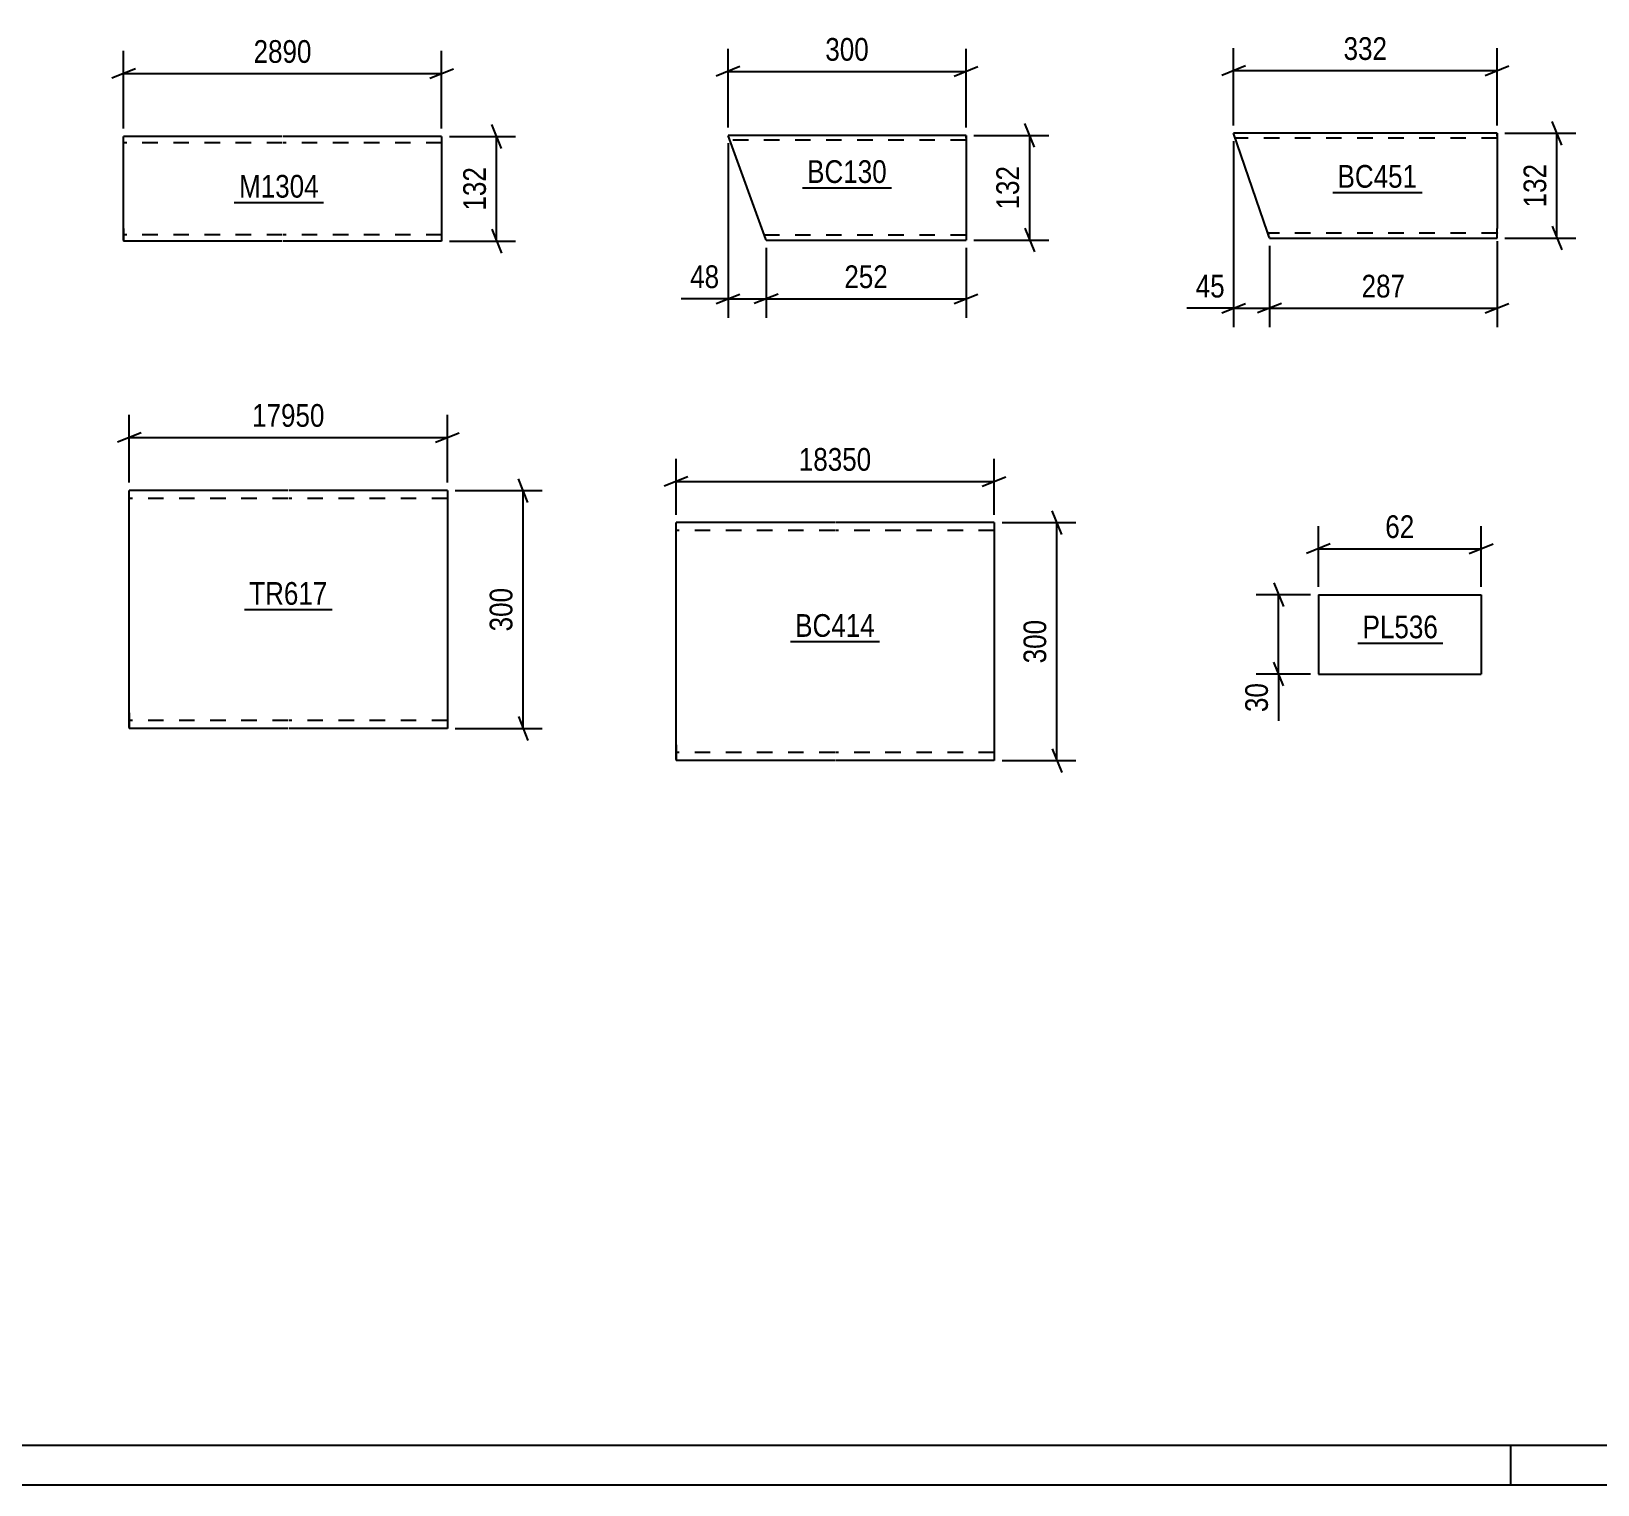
# Model space of a CAD drawing. Header units: millimetres. Extents: x 0 to 594, y 0 to 420.
# Drawn here: x 197.5 to 395, y 0 to 183.2 of the extents above; entities that cross this region are included whole.
import ezdxf

# ---------------------------------------------------------------- set-up
doc = ezdxf.new("R2010")
doc.units = ezdxf.units.MM
doc.linetypes.add('DXK_LINE_DOT2', pattern=[3.9198, 1.9599, -1.9599])
doc.styles.add('Arial Narrow', font='ARIALN.TTF', dxfattribs={"height": 0.2})

# ---------------------------------------------------------------- blocks, each defined once
blk = doc.blocks.new('Unknown-761532499-1163')
at = {"color": 5, "linetype": 'Continuous'}
for p, q in [((5, 5), (589, 5)), ((384, 0), (384, 5)), ((0, 0), (594, 0))]:
    blk.add_line(p, q, dxfattribs=at)
blk = doc.blocks.new('Part-761532499-31919 - 31918')
at = {"color": 2, "linetype": 'Continuous'}
for p, q in [((290.09, 157), (285.32, 170.1)), ((315.32, 170.1), (285.32, 170.1)), ((315.32, 170.1), (315.32, 170.01)), ((315.32, 170.01), (315.32, 156.9)), ((290.12, 156.9), (290.09, 157)), ((290.12, 156.9), (315.32, 156.9))]:
    blk.add_line(p, q, dxfattribs=at)
at = {"color": 7, "linetype": 'DXK_LINE_DOT2'}
for p, q in [((315.32, 169.75), (315.32, 170.1)), ((315.32, 169.5), (285.54, 169.5)), ((315.32, 157.5), (289.9, 157.5))]:
    blk.add_line(p, q, dxfattribs=at)
blk = doc.blocks.new('Part-761532499-31947 - 31946')
at = {"color": 2, "linetype": 'Continuous'}
for p, q in [((382.27, 170.36), (349.06, 170.36)), ((353.33, 157.9), (349.06, 170.36)), ((382.27, 170.36), (382.27, 170.27)), ((382.27, 170.27), (382.27, 170.01)), ((382.27, 170.01), (382.27, 169.16)), ((382.27, 169.16), (382.27, 158.36)), ((382.27, 157.16), (382.27, 158.36)), ((353.55, 157.26), (353.33, 157.9)), ((353.55, 157.26), (353.58, 157.16)), ((353.58, 157.16), (382.27, 157.16))]:
    blk.add_line(p, q, dxfattribs=at)
at = {"color": 7, "linetype": 'DXK_LINE_DOT2'}
for p, q in [((382.27, 170.01), (382.27, 170.36)), ((382.27, 169.76), (349.26, 169.76)), ((382.27, 169.62), (382.27, 169.16)), ((382.27, 157.76), (382.27, 158.36)), ((353.33, 157.9), (353.46, 157.52)), ((382.27, 157.76), (353.38, 157.76)), ((382.27, 157.81), (382.27, 157.76)), ((382.27, 157.16), (382.27, 157.26))]:
    blk.add_line(p, q, dxfattribs=at)
blk = doc.blocks.new('Part-761532499-12131 - 12130')
at = {"color": 2, "linetype": 'Continuous'}
for p, q in [((229.11, 169.96), (209.11, 169.96)), ((209.11, 158.36), (209.11, 169.96)), ((249.21, 169.96), (229.21, 169.96)), ((249.21, 169.96), (249.21, 156.76)), ((209.11, 158.36), (209.11, 156.76)), ((229.11, 156.76), (209.11, 156.76)), ((249.21, 156.76), (229.21, 156.76))]:
    blk.add_line(p, q, dxfattribs=at)
at = {"color": 7, "linetype": 'DXK_LINE_DOT2'}
for p, q in [((229.11, 169.16), (209.11, 169.16)), ((249.21, 169.16), (229.21, 169.16)), ((209.11, 156.88), (209.11, 158.36)), ((209.11, 157.56), (209.11, 157.62)), ((229.11, 157.56), (209.11, 157.56)), ((249.21, 157.56), (229.21, 157.56)), ((249.21, 157.56), (249.21, 157.62))]:
    blk.add_line(p, q, dxfattribs=at)
blk = doc.blocks.new('Part-761532499-12234 - 12233')
at = {"color": 2, "linetype": 'Continuous'}
for p, q in [((298.76, 121.28), (278.76, 121.28)), ((278.76, 93.28), (278.76, 121.28)), ((318.86, 121.28), (298.86, 121.28)), ((318.86, 121.28), (318.86, 91.28)), ((278.76, 93.28), (278.76, 91.28)), ((298.76, 91.28), (278.76, 91.28)), ((318.86, 91.28), (298.86, 91.28))]:
    blk.add_line(p, q, dxfattribs=at)
at = {"color": 7, "linetype": 'DXK_LINE_DOT2'}
for p, q in [((298.76, 120.28), (278.76, 120.28)), ((318.86, 120.28), (298.86, 120.28)), ((278.76, 91.43), (278.76, 93.28)), ((278.76, 92.28), (278.76, 92.36)), ((298.76, 92.28), (278.76, 92.28)), ((318.86, 92.28), (298.86, 92.28)), ((318.86, 92.28), (318.86, 92.36))]:
    blk.add_line(p, q, dxfattribs=at)
blk = doc.blocks.new('Part-761532499-12299 - 12298')
at = {"color": 2, "linetype": 'Continuous'}
for p, q in [((359.75, 112.19), (359.75, 102.19)), ((359.75, 112.19), (380.26, 112.19)), ((380.26, 112.19), (380.26, 102.19)), ((359.75, 102.19), (380.26, 102.19))]:
    blk.add_line(p, q, dxfattribs=at)
blk = doc.blocks.new('Part-761532499-12351 - 12350')
at = {"color": 2, "linetype": 'Continuous'}
for p, q in [((229.83, 125.32), (209.83, 125.32)), ((209.83, 97.32), (209.83, 125.32)), ((249.93, 125.32), (229.93, 125.32)), ((249.93, 125.32), (249.93, 95.32)), ((209.83, 97.32), (209.83, 95.32)), ((229.83, 95.32), (209.83, 95.32)), ((249.93, 95.32), (229.93, 95.32))]:
    blk.add_line(p, q, dxfattribs=at)
at = {"color": 7, "linetype": 'DXK_LINE_DOT2'}
for p, q in [((229.83, 124.32), (209.83, 124.32)), ((249.93, 124.32), (229.93, 124.32)), ((209.83, 95.47), (209.83, 97.32)), ((209.83, 96.32), (209.83, 96.39)), ((229.83, 96.32), (209.83, 96.32)), ((249.93, 96.32), (229.93, 96.32)), ((249.93, 96.32), (249.93, 96.39))]:
    blk.add_line(p, q, dxfattribs=at)
blk = doc.blocks.new('StraightDimension-761532499-32995 - 31918')
at = {"color": 7, "linetype": 'Continuous'}
for p, q in [((285.32, 169.1), (285.32, 147.1)), ((290.12, 155.9), (290.12, 147.1)), ((283.82, 148.9), (286.82, 150.1)), ((291.62, 150.1), (288.62, 148.9)), ((285.32, 149.5), (290.12, 149.5))]:
    blk.add_line(p, q, dxfattribs=at)
at = {"color": 0}
blk.add_wipeout([(284.79, 150.25), (284.79, 154.45), (279.94, 154.45), (279.94, 150.25)], dxfattribs=at)
at = {"color": 7, "linetype": 'Continuous'}
blk.add_line((285.32, 149.5), (279.41, 149.5), dxfattribs=at)
blk.add_line((285.32, 149.5), (279.41, 149.5), dxfattribs=at)
at = {"color": 3, "style": 'Arial Narrow'}
blk.add_text('48', height=2.863, dxfattribs=at).set_placement((280.54, 150.85))
blk = doc.blocks.new('StraightDimension-761532499-32983 - 31918')
at = {"color": 7, "linetype": 'Continuous'}
for p, q in [((316.32, 170.1), (325.75, 170.1)), ((323.95, 168.6), (322.75, 171.6)), ((323.35, 156.9), (323.35, 170.1)), ((322.75, 158.4), (323.95, 155.4)), ((316.32, 156.9), (325.75, 156.9))]:
    blk.add_line(p, q, dxfattribs=at)
at = {"color": 0}
blk.add_wipeout([(322.6, 166.85), (318.4, 166.85), (318.4, 160.16), (322.6, 160.16)], dxfattribs=at)
at = {"color": 3, "style": 'Arial Narrow'}
blk.add_text('132', height=2.863, rotation=90.0002, dxfattribs=at).set_placement((322, 160.76))
blk = doc.blocks.new('StraightDimension-761532499-32994 - 31918')
at = {"color": 7, "linetype": 'Continuous'}
for p, q in [((290.12, 155.9), (290.12, 147.1)), ((315.32, 155.9), (315.32, 147.1)), ((291.62, 150.1), (288.62, 148.9)), ((313.82, 148.9), (316.82, 150.1)), ((290.12, 149.5), (315.32, 149.5))]:
    blk.add_line(p, q, dxfattribs=at)
at = {"color": 0}
blk.add_wipeout([(306.06, 150.25), (306.06, 154.45), (299.38, 154.45), (299.38, 150.25)], dxfattribs=at)
at = {"color": 3, "style": 'Arial Narrow'}
blk.add_text('252', height=2.863, dxfattribs=at).set_placement((299.98, 150.85))
blk = doc.blocks.new('StraightDimension-761532499-33029 - 31918')
at = {"color": 7, "linetype": 'Continuous'}
for p, q in [((285.32, 171.1), (285.32, 181.01)), ((315.32, 171.1), (315.32, 181.01)), ((286.82, 178.76), (283.82, 177.56)), ((285.32, 178.16), (315.32, 178.16)), ((313.82, 177.56), (316.82, 178.76))]:
    blk.add_line(p, q, dxfattribs=at)
at = {"color": 0}
blk.add_wipeout([(303.66, 178.91), (303.66, 183.11), (296.98, 183.11), (296.98, 178.91)], dxfattribs=at)
at = {"color": 3, "style": 'Arial Narrow'}
blk.add_text('300', height=2.863, dxfattribs=at).set_placement((297.58, 179.51))
blk = doc.blocks.new('StraightDimension-761532499-33089 - 31946')
at = {"color": 7, "linetype": 'Continuous'}
for p, q in [((349.06, 171.36), (349.06, 181.11)), ((382.27, 171.36), (382.27, 181.11)), ((350.56, 178.86), (347.56, 177.66)), ((349.06, 178.26), (382.27, 178.26)), ((380.77, 177.66), (383.77, 178.86))]:
    blk.add_line(p, q, dxfattribs=at)
at = {"color": 0}
blk.add_wipeout([(369.01, 179.01), (369.01, 183.21), (362.32, 183.21), (362.32, 179.01)], dxfattribs=at)
at = {"color": 3, "style": 'Arial Narrow'}
blk.add_text('332', height=2.863, dxfattribs=at).set_placement((362.92, 179.61))
blk = doc.blocks.new('StraightDimension-761532499-33041 - 31946')
at = {"color": 7, "linetype": 'Continuous'}
for p, q in [((353.58, 156.16), (353.58, 145.91)), ((382.27, 156.76), (382.27, 145.91)), ((355.08, 148.91), (352.08, 147.71)), ((353.58, 148.31), (382.27, 148.31)), ((380.77, 147.71), (383.77, 148.91))]:
    blk.add_line(p, q, dxfattribs=at)
at = {"color": 0}
blk.add_wipeout([(371.27, 149.06), (371.27, 153.26), (364.59, 153.26), (364.59, 149.06)], dxfattribs=at)
at = {"color": 3, "style": 'Arial Narrow'}
blk.add_text('287', height=2.863, dxfattribs=at).set_placement((365.19, 149.66))
blk = doc.blocks.new('StraightDimension-761532499-33106 - 31946')
at = {"color": 7, "linetype": 'Continuous'}
for p, q in [((390.42, 168.86), (389.22, 171.86)), ((383.27, 170.36), (392.22, 170.36)), ((389.82, 157.16), (389.82, 170.36)), ((389.22, 158.66), (390.42, 155.66)), ((383.27, 157.16), (392.22, 157.16))]:
    blk.add_line(p, q, dxfattribs=at)
at = {"color": 0}
blk.add_wipeout([(389.07, 167.11), (384.87, 167.11), (384.87, 160.42), (389.07, 160.42)], dxfattribs=at)
at = {"color": 3, "style": 'Arial Narrow'}
blk.add_text('132', height=2.863, rotation=90.0002, dxfattribs=at).set_placement((388.47, 161.02))
blk = doc.blocks.new('StraightDimension-761532499-33042 - 31946')
at = {"color": 7, "linetype": 'Continuous'}
for p, q in [((349.06, 169.36), (349.06, 145.91)), ((353.58, 156.16), (353.58, 145.91)), ((347.56, 147.71), (350.56, 148.91)), ((349.06, 148.31), (353.58, 148.31)), ((355.08, 148.91), (352.08, 147.71))]:
    blk.add_line(p, q, dxfattribs=at)
at = {"color": 0}
blk.add_wipeout([(348.53, 149.06), (348.53, 153.26), (343.68, 153.26), (343.68, 149.06)], dxfattribs=at)
at = {"color": 7, "linetype": 'Continuous'}
blk.add_line((349.06, 148.31), (343.15, 148.31), dxfattribs=at)
blk.add_line((349.06, 148.31), (343.15, 148.31), dxfattribs=at)
at = {"color": 3, "style": 'Arial Narrow'}
blk.add_text('45', height=2.863, dxfattribs=at).set_placement((344.28, 149.66))
blk = doc.blocks.new('StraightDimension-761532499-12495 - 12130')
at = {"color": 7, "linetype": 'Continuous'}
for p, q in [((209.11, 170.96), (209.11, 180.74)), ((249.21, 170.96), (249.21, 180.74)), ((210.61, 178.49), (207.61, 177.29)), ((209.11, 177.89), (249.21, 177.89)), ((247.71, 177.29), (250.71, 178.49))]:
    blk.add_line(p, q, dxfattribs=at)
at = {"color": 0}
blk.add_wipeout([(233.41, 178.64), (233.41, 182.84), (224.9, 182.84), (224.9, 178.64)], dxfattribs=at)
at = {"color": 3, "style": 'Arial Narrow'}
blk.add_text('2890', height=2.863, dxfattribs=at).set_placement((225.5, 179.24))
blk = doc.blocks.new('StraightDimension-761532499-32953 - 12130')
at = {"color": 7, "linetype": 'Continuous'}
for p, q in [((250.21, 169.96), (258.54, 169.96)), ((256.74, 168.46), (255.54, 171.46)), ((256.14, 156.76), (256.14, 169.96)), ((255.54, 158.26), (256.74, 155.26)), ((250.21, 156.76), (258.54, 156.76))]:
    blk.add_line(p, q, dxfattribs=at)
at = {"color": 0}
blk.add_wipeout([(255.39, 166.7), (251.19, 166.7), (251.19, 160.02), (255.39, 160.02)], dxfattribs=at)
at = {"color": 3, "style": 'Arial Narrow'}
blk.add_text('132', height=2.863, rotation=90.0002, dxfattribs=at).set_placement((254.79, 160.62))
blk = doc.blocks.new('StraightDimension-761532499-12653 - 12233')
at = {"color": 7, "linetype": 'Continuous'}
for p, q in [((278.76, 122.28), (278.76, 129.32)), ((318.86, 122.28), (318.86, 129.32)), ((280.26, 127.07), (277.26, 125.87)), ((278.76, 126.47), (318.86, 126.47)), ((317.36, 125.87), (320.36, 127.07))]:
    blk.add_line(p, q, dxfattribs=at)
at = {"color": 0}
blk.add_wipeout([(303.98, 127.22), (303.98, 131.42), (293.64, 131.42), (293.64, 127.22)], dxfattribs=at)
at = {"color": 3, "style": 'Arial Narrow'}
blk.add_text('18350', height=2.863, dxfattribs=at).set_placement((294.24, 127.82))
blk = doc.blocks.new('StraightDimension-761532499-35212 - 12233')
at = {"color": 7, "linetype": 'Continuous'}
for p, q in [((327.38, 119.78), (326.18, 122.78)), ((319.86, 121.28), (329.18, 121.28)), ((326.78, 91.28), (326.78, 121.28)), ((319.86, 91.28), (329.18, 91.28)), ((326.18, 92.78), (327.38, 89.78))]:
    blk.add_line(p, q, dxfattribs=at)
at = {"color": 0}
blk.add_wipeout([(326.03, 109.62), (321.83, 109.62), (321.83, 102.94), (326.03, 102.94)], dxfattribs=at)
at = {"color": 3, "style": 'Arial Narrow'}
blk.add_text('300', height=2.863, rotation=90.0002, dxfattribs=at).set_placement((325.43, 103.54))
blk = doc.blocks.new('StraightDimension-761532499-12749 - 12298')
at = {"color": 7, "linetype": 'Continuous'}
for p, q in [((354.13, 113.69), (355.33, 110.69)), ((358.75, 112.19), (351.88, 112.19)), ((354.73, 102.19), (354.73, 112.19)), ((355.33, 100.69), (354.13, 103.69)), ((358.75, 102.19), (351.88, 102.19))]:
    blk.add_line(p, q, dxfattribs=at)
at = {"color": 0}
blk.add_wipeout([(353.98, 101.66), (349.78, 101.66), (349.78, 96.8), (353.98, 96.8)], dxfattribs=at)
at = {"color": 7, "linetype": 'Continuous'}
blk.add_line((354.73, 102.19), (354.73, 96.28), dxfattribs=at)
blk.add_line((354.73, 102.19), (354.73, 96.28), dxfattribs=at)
at = {"color": 3, "style": 'Arial Narrow'}
blk.add_text('30', height=2.863, rotation=90.0002, dxfattribs=at).set_placement((353.38, 97.4))
blk = doc.blocks.new('StraightDimension-761532499-12753 - 12298')
at = {"color": 7, "linetype": 'Continuous'}
for p, q in [((359.75, 113.19), (359.75, 120.84)), ((380.26, 113.19), (380.26, 120.84)), ((361.25, 118.59), (358.25, 117.39)), ((378.76, 117.39), (381.76, 118.59)), ((359.75, 117.99), (380.26, 117.99))]:
    blk.add_line(p, q, dxfattribs=at)
at = {"color": 0}
blk.add_wipeout([(372.43, 118.74), (372.43, 122.94), (367.58, 122.94), (367.58, 118.74)], dxfattribs=at)
at = {"color": 3, "style": 'Arial Narrow'}
blk.add_text('62', height=2.863, dxfattribs=at).set_placement((368.18, 119.34))
blk = doc.blocks.new('StraightDimension-761532499-35229 - 12350')
at = {"color": 7, "linetype": 'Continuous'}
for p, q in [((260.08, 123.82), (258.88, 126.82)), ((250.93, 125.32), (261.88, 125.32)), ((259.48, 95.32), (259.48, 125.32)), ((258.88, 96.82), (260.08, 93.82)), ((250.93, 95.32), (261.88, 95.32))]:
    blk.add_line(p, q, dxfattribs=at)
at = {"color": 0}
blk.add_wipeout([(258.73, 113.66), (254.53, 113.66), (254.53, 106.97), (258.73, 106.97)], dxfattribs=at)
at = {"color": 3, "style": 'Arial Narrow'}
blk.add_text('300', height=2.863, rotation=90.0002, dxfattribs=at).set_placement((258.13, 107.57))
blk = doc.blocks.new('StraightDimension-761532499-12835 - 12350')
at = {"color": 7, "linetype": 'Continuous'}
for p, q in [((209.83, 126.32), (209.83, 134.86)), ((249.93, 126.32), (249.93, 134.86)), ((211.33, 132.61), (208.33, 131.41)), ((248.43, 131.41), (251.43, 132.61)), ((209.83, 132.01), (249.93, 132.01))]:
    blk.add_line(p, q, dxfattribs=at)
at = {"color": 0}
blk.add_wipeout([(235.05, 132.76), (235.05, 136.96), (224.71, 136.96), (224.71, 132.76)], dxfattribs=at)
at = {"color": 3, "style": 'Arial Narrow'}
blk.add_text('17950', height=2.863, dxfattribs=at).set_placement((225.31, 133.36))
blk = doc.blocks.new('Mark-761532499-31924 - 31918')
at = {"color": 0}
blk.add_wipeout([(305.34, 164.1), (305.34, 167.1), (295.29, 167.1), (295.29, 164.1)], dxfattribs=at)
blk.add_wipeout([(305.34, 164.1), (305.34, 167.1), (295.29, 167.1), (295.29, 164.1)], dxfattribs=at)
at = {"color": 30, "linetype": 'Continuous'}
blk.add_line((294.69, 163.5), (305.94, 163.5), dxfattribs=at)
at = {"color": 3, "style": 'Arial Narrow'}
blk.add_text('BC130', height=2.863, dxfattribs=at).set_placement((295.29, 164.1))
blk = doc.blocks.new('Mark-761532499-31951 - 31946')
at = {"color": 0}
blk.add_wipeout([(372.21, 163.5), (372.21, 166.5), (362.16, 166.5), (362.16, 163.5)], dxfattribs=at)
blk.add_wipeout([(372.21, 163.5), (372.21, 166.5), (362.16, 166.5), (362.16, 163.5)], dxfattribs=at)
at = {"color": 30, "linetype": 'Continuous'}
blk.add_line((361.56, 162.9), (372.81, 162.9), dxfattribs=at)
at = {"color": 3, "style": 'Arial Narrow'}
blk.add_text('BC451', height=2.863, dxfattribs=at).set_placement((362.16, 163.5))
blk = doc.blocks.new('Mark-761532499-12850 - 12130')
at = {"color": 0}
blk.add_wipeout([(233.72, 162.25), (233.72, 165.25), (223.67, 165.25), (223.67, 162.25)], dxfattribs=at)
blk.add_wipeout([(233.72, 162.25), (233.72, 165.25), (223.67, 165.25), (223.67, 162.25)], dxfattribs=at)
at = {"color": 30, "linetype": 'Continuous'}
blk.add_line((223.07, 161.65), (234.32, 161.65), dxfattribs=at)
at = {"color": 3, "style": 'Arial Narrow'}
blk.add_text('M1304', height=2.863, dxfattribs=at).set_placement((223.67, 162.25))
blk = doc.blocks.new('Mark-761532499-12877 - 12233')
at = {"color": 0}
blk.add_wipeout([(303.83, 106.88), (303.83, 109.88), (293.78, 109.88), (293.78, 106.88)], dxfattribs=at)
blk.add_wipeout([(303.83, 106.88), (303.83, 109.88), (293.78, 109.88), (293.78, 106.88)], dxfattribs=at)
at = {"color": 30, "linetype": 'Continuous'}
blk.add_line((293.18, 106.28), (304.43, 106.28), dxfattribs=at)
at = {"color": 3, "style": 'Arial Narrow'}
blk.add_text('BC414', height=2.863, dxfattribs=at).set_placement((293.78, 106.88))
blk = doc.blocks.new('Mark-761532499-12891 - 12298')
at = {"color": 0}
blk.add_wipeout([(374.82, 106.7), (374.82, 109.7), (365.32, 109.7), (365.32, 106.7)], dxfattribs=at)
blk.add_wipeout([(374.82, 106.7), (374.82, 109.7), (365.32, 109.7), (365.32, 106.7)], dxfattribs=at)
at = {"color": 30, "linetype": 'Continuous'}
blk.add_line((364.72, 106.1), (375.42, 106.1), dxfattribs=at)
at = {"color": 3, "style": 'Arial Narrow'}
blk.add_text('PL536', height=2.863, dxfattribs=at).set_placement((365.32, 106.7))
blk = doc.blocks.new('Mark-761532499-12900 - 12350')
at = {"color": 0}
blk.add_wipeout([(234.81, 110.92), (234.81, 113.92), (224.95, 113.92), (224.95, 110.92)], dxfattribs=at)
blk.add_wipeout([(234.81, 110.92), (234.81, 113.92), (224.95, 113.92), (224.95, 110.92)], dxfattribs=at)
at = {"color": 30, "linetype": 'Continuous'}
blk.add_line((224.35, 110.32), (235.41, 110.32), dxfattribs=at)
at = {"color": 3, "style": 'Arial Narrow'}
blk.add_text('TR617', height=2.863, dxfattribs=at).set_placement((224.95, 110.92))

msp = doc.modelspace()

# ---------------------------------------------------------------- block references
for name in ['Unknown-761532499-1163', 'Part-761532499-12131 - 12130', 'Part-761532499-31919 - 31918', 'Part-761532499-31947 - 31946', 'Part-761532499-12351 - 12350', 'Part-761532499-12234 - 12233', 'Part-761532499-12299 - 12298']:
    msp.add_blockref(name, (0, 0))

# ---------------------------------------------------------------- next in the draw order: block references
for name in ['StraightDimension-761532499-12495 - 12130', 'StraightDimension-761532499-33089 - 31946', 'StraightDimension-761532499-32983 - 31918', 'StraightDimension-761532499-32995 - 31918', 'Mark-761532499-31924 - 31918', 'Mark-761532499-31951 - 31946', 'Mark-761532499-12850 - 12130', 'StraightDimension-761532499-33041 - 31946', 'StraightDimension-761532499-12653 - 12233', 'StraightDimension-761532499-35229 - 12350', 'Mark-761532499-12900 - 12350', 'StraightDimension-761532499-12749 - 12298', 'Mark-761532499-12877 - 12233', 'Mark-761532499-12891 - 12298']:
    msp.add_blockref(name, (0, 0))

# ---------------------------------------------------------------- next in the draw order: block references
for name in ['StraightDimension-761532499-33029 - 31918', 'StraightDimension-761532499-33106 - 31946', 'StraightDimension-761532499-32953 - 12130', 'StraightDimension-761532499-33042 - 31946', 'StraightDimension-761532499-32994 - 31918', 'StraightDimension-761532499-12835 - 12350', 'StraightDimension-761532499-35212 - 12233', 'StraightDimension-761532499-12753 - 12298']:
    msp.add_blockref(name, (0, 0))

doc.saveas('drawing.dxf')
